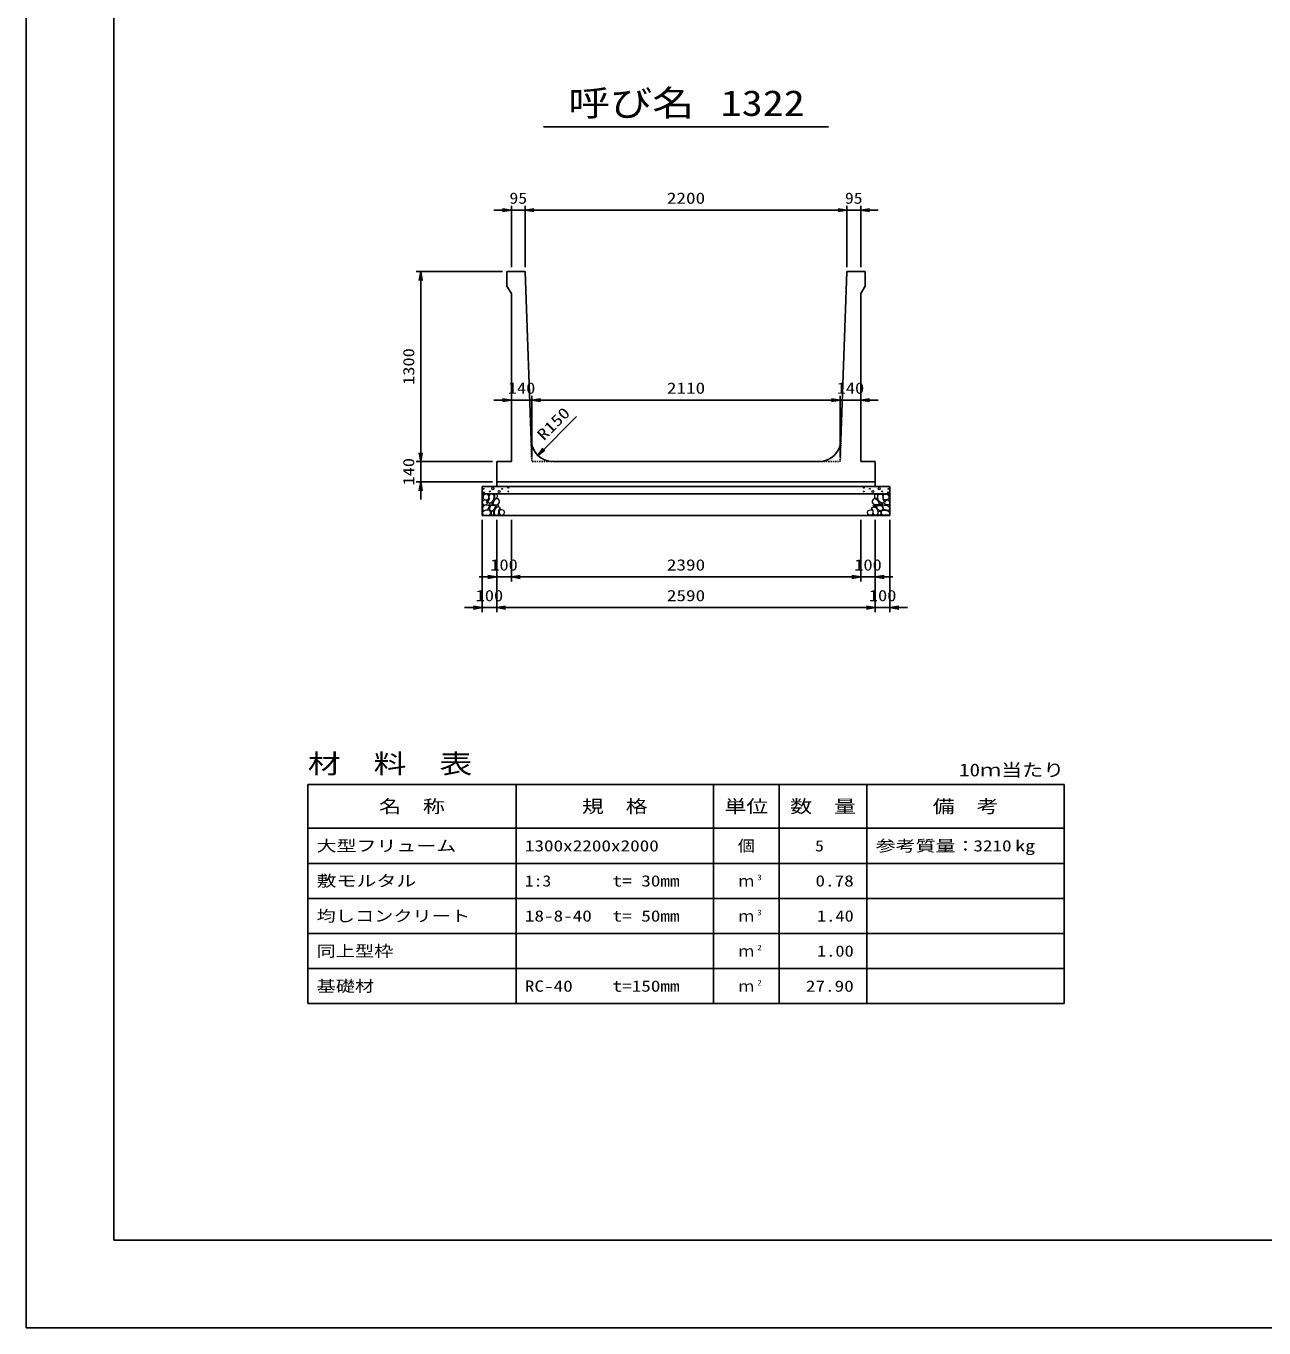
# Model space of a CAD drawing. Units: millimetres at full size. Extents: x 0 to 25230, y 0 to 17820.
# Drawn here: x 0 to 8469, y 0 to 8910 of the extents above; entities that cross this region are included whole.
import ezdxf
from ezdxf.enums import TextEntityAlignment as Align

# ---------------------------------------------------------------- set-up
doc = ezdxf.new("R2010")
doc.units = ezdxf.units.MM
doc.linetypes.add('DASHED_SPACED', pattern=[12, 6, -6])
for name, color, linetype, lineweight in [('0_2', 7, 'Continuous', 25), ('D-DCR-HCHn', 4, 'Continuous', 9), ('D-MTR-FRAM', 7, 'Continuous', 25), ('D-MTR-LINE', 7, 'Continuous', 25), ('D-STR-DIM', 7, 'Continuous', 25), ('D-STR-STRn', 1, 'Continuous', 25), ('D-TTL', 2, 'Continuous', 25), ('D-TTL-TXT', 7, 'Continuous', 25)]:
    doc.layers.add(name, color=color, linetype=linetype, lineweight=lineweight)
doc.layers.add('D-MTR', color=7, linetype='Continuous')
doc.layers.add('D-MTR-TXT', color=7, linetype='Continuous')
doc.styles.add('ＭＳ ゴシック', font='')
doc.styles.get('ＭＳ ゴシック').set_extended_font_data('MS Gothic')

# ---------------------------------------------------------------- blocks, each defined once
blk = doc.blocks.new('open_arrow')
at = {"color": 0, "linetype": 'Continuous', "lineweight": -2}
blk.add_lwpolyline([(7.5, 1.25), (0, 0), (7.5, -1.25)], dxfattribs=at)

msp = doc.modelspace()

# ---------------------------------------------------------------- linework, layer by layer
at = {"layer": '0_2'}
for p, q in [((3220, 5529.663), (3220, 5109.663)), ((3320, 5529.663), (3320, 5109.663)), ((3320, 5529.663), (3320, 5109.663)), ((5710, 5529.663), (5710, 5109.663)), ((3440, 5139.663), (3100, 5139.663)), ((5710, 5139.663), (3320, 5139.663))]:
    msp.add_line(p, q, dxfattribs=at)
at = {"layer": 'D-DCR-HCHn'}
for points in [[(3158.399, 5703.358), (3142.796, 5706.825), (3128.928, 5699.891), (3127.194, 5684.289), (3130.661, 5672.154), (3147.997, 5666.953), (3160.132, 5666.953), (3165.333, 5675.621), (3165.333, 5694.69)], [(3172.267, 5705.092), (3167.067, 5689.49), (3168.8, 5672.154), (3156.665, 5653.084), (3172.267, 5644.416), (3189.603, 5653.084), (3200.005, 5666.953), (3203.472, 5689.49), (3200.005, 5701.625), (3189.603, 5706.825)], [(3205.206, 5701.625), (3205.206, 5680.822), (3213.874, 5675.621), (3222.542, 5680.822), (3224.275, 5692.957), (3222.542, 5703.358), (3210.407, 5706.825)], [(5824.794, 5701.625), (5824.794, 5680.822), (5816.126, 5675.621), (5807.458, 5680.822), (5805.725, 5692.957), (5807.458, 5703.358), (5819.593, 5706.825)], [(5857.733, 5705.092), (5862.933, 5689.49), (5861.2, 5672.154), (5873.335, 5653.084), (5857.733, 5644.416), (5840.397, 5653.084), (5829.995, 5666.953), (5826.528, 5689.49), (5829.995, 5701.625), (5840.397, 5706.825)], [(5871.601, 5703.358), (5887.204, 5706.825), (5901.072, 5699.891), (5902.806, 5684.289), (5899.339, 5672.154), (5882.003, 5666.953), (5869.868, 5666.953), (5864.667, 5675.621), (5864.667, 5694.69)], [(3125.46, 5660.018), (3120.26, 5644.416), (3127.194, 5634.015), (3144.53, 5632.281), (3156.366, 5637.362), (3151.464, 5649.617), (3154.932, 5656.551), (3147.997, 5663.486), (3137.596, 5666.953)], [(3158.366, 5602.419), (3171.208, 5621.681), (3169.603, 5626.497), (3151.946, 5631.312), (3135.894, 5629.707), (3124.658, 5620.076), (3123.052, 5608.84), (3124.658, 5597.604), (3137.499, 5594.393)], [(3175.735, 5644.416), (3167.067, 5637.482), (3170.534, 5632.281), (3182.669, 5632.281), (3187.87, 5634.015), (3191.337, 5640.949), (3186.136, 5646.15)], [(3203.311, 5602.419), (3211.337, 5621.681), (3204.916, 5629.707), (3185.654, 5629.707), (3177.628, 5626.497), (3169.603, 5615.261), (3169.603, 5605.63), (3177.628, 5592.788), (3187.259, 5591.183)], [(3201.739, 5663.486), (3193.071, 5642.683), (3200.005, 5634.015), (3220.808, 5634.015), (3229.476, 5637.482), (3238.144, 5649.617), (3238.144, 5660.018), (3229.476, 5673.887), (3219.074, 5675.621)], [(3230.599, 5563.895), (3235.415, 5578.342), (3233.81, 5594.393), (3245.046, 5612.05), (3230.599, 5620.076), (3214.548, 5612.05), (3204.916, 5599.209), (3201.706, 5578.342), (3204.916, 5567.105), (3214.548, 5562.29)], [(3227.389, 5620.076), (3235.415, 5626.497), (3232.204, 5631.312), (3220.968, 5631.312), (3216.153, 5629.707), (3212.942, 5623.287), (3217.758, 5618.471)], [(5799.401, 5563.895), (5794.585, 5578.342), (5796.19, 5594.393), (5784.954, 5612.05), (5799.401, 5620.076), (5815.452, 5612.05), (5825.084, 5599.209), (5828.294, 5578.342), (5825.084, 5567.105), (5815.452, 5562.29)], [(5828.261, 5663.486), (5836.929, 5642.683), (5829.995, 5634.015), (5809.192, 5634.015), (5800.524, 5637.482), (5791.856, 5649.617), (5791.856, 5660.018), (5800.524, 5673.887), (5810.926, 5675.621)], [(5802.611, 5620.076), (5794.585, 5626.497), (5797.796, 5631.312), (5809.032, 5631.312), (5813.847, 5629.707), (5817.058, 5623.287), (5812.242, 5618.471)], [(5826.689, 5602.419), (5818.663, 5621.681), (5825.084, 5629.707), (5844.346, 5629.707), (5852.372, 5626.497), (5860.397, 5615.261), (5860.397, 5605.63), (5852.372, 5592.788), (5842.741, 5591.183)], [(5854.265, 5644.416), (5862.933, 5637.482), (5859.466, 5632.281), (5847.331, 5632.281), (5842.13, 5634.015), (5838.663, 5640.949), (5843.864, 5646.15)], [(5871.634, 5602.419), (5858.792, 5621.681), (5860.397, 5626.497), (5878.054, 5631.312), (5894.106, 5629.707), (5905.342, 5620.076), (5906.948, 5608.84), (5905.342, 5597.604), (5892.501, 5594.393)], [(5904.54, 5660.018), (5909.74, 5644.416), (5902.806, 5634.015), (5885.47, 5632.281), (5873.634, 5637.362), (5878.536, 5649.617), (5875.068, 5656.551), (5882.003, 5663.486), (5892.404, 5666.953)], [(3164.787, 5562.29), (3176.023, 5567.105), (3179.234, 5583.157), (3172.813, 5594.393), (3161.577, 5597.604), (3147.13, 5595.999), (3131.078, 5589.578), (3123.052, 5579.947), (3123.052, 5568.711), (3127.868, 5562.29), (3147.13, 5563.895)], [(3200.101, 5567.105), (3200.101, 5586.367), (3192.075, 5591.183), (3184.049, 5586.367), (3182.444, 5575.131), (3184.049, 5565.5), (3195.285, 5562.29)], [(3243.441, 5565.5), (3257.887, 5562.29), (3270.729, 5568.711), (3272.334, 5583.157), (3269.124, 5594.393), (3253.072, 5599.209), (3241.836, 5599.209), (3237.02, 5591.183), (3237.02, 5573.526)], [(5786.559, 5565.5), (5772.113, 5562.29), (5759.271, 5568.711), (5757.666, 5583.157), (5760.876, 5594.393), (5776.928, 5599.209), (5788.164, 5599.209), (5792.98, 5591.183), (5792.98, 5573.526)], [(5829.899, 5567.105), (5829.899, 5586.367), (5837.925, 5591.183), (5845.951, 5586.367), (5847.556, 5575.131), (5845.951, 5565.5), (5834.715, 5562.29)], [(5865.213, 5562.29), (5853.977, 5567.105), (5850.766, 5583.157), (5857.187, 5594.393), (5868.423, 5597.604), (5882.87, 5595.999), (5898.922, 5589.578), (5906.948, 5579.947), (5906.948, 5568.711), (5902.132, 5562.29), (5882.87, 5563.895)]]:
    msp.add_lwpolyline(points, close=True, dxfattribs=at)
for centre, radius in [((3130.727, 5743.618), 3), ((3131.869, 5718.573), 3), ((3172.292, 5725.414), 3), ((3193.336, 5743.618), 7.5), ((3236.664, 5724.623), 7.5), ((3257.708, 5742.827), 3), ((3298.131, 5749.669), 3), ((3299.273, 5724.623), 3), ((5730.727, 5724.623), 3), ((5731.869, 5749.669), 3), ((5772.292, 5742.827), 3), ((5793.336, 5724.623), 7.5), ((5836.664, 5743.618), 7.5), ((5857.708, 5725.414), 3), ((5898.131, 5718.573), 3), ((5899.273, 5743.618), 3)]:
    msp.add_circle(centre, radius, dxfattribs=at)
at = {"layer": 'D-MTR-FRAM'}
for p, q in [((1927.5, 3719.663), (7102.5, 3719.663)), ((1927.5, 3719.663), (1927.5, 2219.663)), ((7102.5, 3719.663), (7102.5, 2219.663)), ((1927.5, 2219.663), (7102.5, 2219.663))]:
    msp.add_line(p, q, dxfattribs=at)
at = {"layer": 'D-MTR-LINE'}
for p, q in [((3352.5, 3719.663), (3352.5, 2219.663)), ((4702.5, 3719.663), (4702.5, 2219.663)), ((5152.5, 3719.663), (5152.5, 2219.663)), ((5752.5, 3719.663), (5752.5, 2219.663)), ((1927.5, 3419.663), (7102.5, 3419.663)), ((1927.5, 3179.663), (7102.5, 3179.663)), ((1927.5, 2939.663), (7102.5, 2939.663)), ((1927.5, 2699.663), (7102.5, 2699.663)), ((1927.5, 2459.663), (7102.5, 2459.663))]:
    msp.add_line(p, q, dxfattribs=at)
at = {"layer": 'D-STR-DIM'}
for p, q in [((3320, 7259.663), (3320, 7679.663)), ((3415, 7259.663), (3415, 7679.663)), ((3415, 7259.663), (3415, 7679.663)), ((5615, 7259.663), (5615, 7679.663)), ((5615, 7259.663), (5615, 7679.663)), ((5710, 7259.663), (5710, 7679.663)), ((3200, 7649.663), (3535, 7649.663)), ((3415, 7649.663), (5615, 7649.663)), ((5495, 7649.663), (5830, 7649.663)), ((3260, 7229.663), (2670, 7229.663)), ((2700, 7229.663), (2700, 5929.663)), ((3200, 6349.663), (3580, 6349.663)), ((3460, 5959.663), (3460, 6379.663)), ((3460, 5959.663), (3460, 6379.663)), ((3460, 6349.663), (5570, 6349.663)), ((5450, 6349.663), (5830, 6349.663)), ((5570, 5959.663), (5570, 6379.663)), ((5570, 5959.663), (5570, 6379.663)), ((3500.682, 5971.778), (3765.847, 6236.943)), ((2700, 6049.663), (2700, 5669.663)), ((3190, 5929.663), (2670, 5929.663)), ((3190, 5929.663), (2670, 5929.663)), ((3190, 5789.663), (2670, 5789.663)), ((3120, 5529.663), (3120, 4899.663)), ((3220, 5529.663), (3220, 4899.663)), ((3220, 5529.663), (3220, 4899.663)), ((5710, 5529.663), (5710, 5109.663)), ((5810, 5529.663), (5810, 4899.663)), ((5810, 5529.663), (5810, 4899.663)), ((5810, 5529.663), (5810, 5109.663)), ((5910, 5529.663), (5910, 4899.663)), ((5590, 5139.663), (5930, 5139.663)), ((3340, 4929.663), (3000, 4929.663)), ((3220, 4929.663), (5810, 4929.663)), ((6030, 4929.663), (5690, 4929.663))]:
    msp.add_line(p, q, dxfattribs=at)
at = {"layer": 'D-STR-STRn'}
for p, q in [((3290, 7229.663), (3415, 7229.663)), ((3290, 7129.663), (3290, 7229.663)), ((3415, 7229.663), (3454.987, 6074.474)), ((5615, 7229.663), (5575.013, 6074.474)), ((5740, 7229.663), (5615, 7229.663)), ((5740, 7129.663), (5740, 7229.663)), ((3290, 7129.663), (3320, 7079.663)), ((5740, 7129.663), (5710, 7079.663)), ((3320, 5929.663), (3320, 7079.663)), ((5710, 5929.663), (5710, 7079.663)), ((3220, 5929.663), (3220, 5789.663)), ((3220, 5929.663), (3320, 5929.663)), ((3604.898, 5929.663), (5425.102, 5929.663)), ((5710, 5929.663), (5810, 5929.663)), ((5810, 5929.663), (5810, 5789.663)), ((3120, 5559.663), (3120, 5759.663)), ((3120, 5759.663), (5910, 5759.663)), ((3120, 5709.663), (5910, 5709.663)), ((3220, 5789.663), (5810, 5789.663)), ((3220, 5789.663), (3220, 5759.663)), ((5810, 5789.663), (5810, 5759.663)), ((5910, 5559.663), (5910, 5759.663)), ((3120, 5559.663), (5910, 5559.663))]:
    msp.add_line(p, q, dxfattribs=at)
at = {"layer": 'D-STR-STRn', "color": 2, "linetype": 'DASHED_SPACED'}
for p, q in [((3454.987, 6074.474), (3460, 5929.663)), ((5570, 5929.663), (5575.013, 6074.474)), ((3460, 5929.663), (3604.898, 5929.663)), ((5425.102, 5929.663), (5570, 5929.663))]:
    msp.add_line(p, q, dxfattribs=at)
at = {"layer": 'D-STR-STRn'}
for centre, start, end in [((3604.898, 6079.663), 181.98252, 270), ((5425.102, 6079.663), 270, 358.01748)]:
    msp.add_arc(centre, 150, start, end, dxfattribs=at)
at = {"layer": 'D-TTL'}
for points in [[(0, 0), (25230, 0), (25230, 17820), (0, 17820)], [(600, 600), (24630, 600), (24630, 17220), (600, 17220)]]:
    msp.add_lwpolyline(points, close=True, dxfattribs=at)
at = {"layer": 'D-TTL-TXT'}
msp.add_line((3540, 8219.663), (5490, 8219.663), dxfattribs=at)

# ---------------------------------------------------------------- block references
at = {"layer": '0_2', "xscale": 8, "yscale": 8, "rotation": 180}
for p in [(3220, 5139.663), (5710, 5139.663)]:
    msp.add_blockref('open_arrow', p, dxfattribs=at)
at = {"layer": '0_2', "xscale": 8, "yscale": 8}
msp.add_blockref('open_arrow', (3320, 5139.663), dxfattribs=at)
msp.add_blockref('open_arrow', (3320, 5139.663), dxfattribs=at)
at = {"layer": 'D-STR-DIM', "xscale": 8, "yscale": 8}
for p, rotation in [((3320, 7649.663), 180), ((5615, 7649.663), 180), ((5615, 7649.663), 180), ((2700, 7229.663), 270), ((3320, 6349.663), 180), ((5570, 6349.663), 180), ((5570, 6349.663), 180), ((2700, 5929.663), 90), ((2700, 5929.663), 90), ((3500.682, 5971.778), 45), ((2700, 5789.663), 270), ((5710, 5139.663), 180), ((3120, 4929.663), 180), ((5810, 4929.663), 180), ((5810, 4929.663), 180)]:
    msp.add_blockref('open_arrow', p, dxfattribs=dict(at, rotation=rotation))
for p in [(3415, 7649.663), (3415, 7649.663), (5710, 7649.663), (3460, 6349.663), (3460, 6349.663), (5710, 6349.663), (5810, 5139.663), (3220, 4929.663), (3220, 4929.663), (5910, 4929.663)]:
    msp.add_blockref('open_arrow', p, dxfattribs=at)

# ---------------------------------------------------------------- texts
at = {"layer": '0_2', "style": 'ＭＳ ゴシック'}
for s, width, p in [('100', 1.2, (3270, 5222.163)), ('2390', 1.25, (4515, 5222.163))]:
    msp.add_text(s, height=76.98, dxfattribs=dict(at, width=width)).set_placement(p, align=Align.MIDDLE_CENTER)
at = {"layer": 'D-MTR', "style": 'ＭＳ ゴシック', "width": 1.25}
msp.add_text('材\u3000料\u3000表', height=132, dxfattribs=at).set_placement((1927.5, 3755.663), align=Align.BOTTOM_LEFT)
at = {"layer": 'D-MTR', "style": 'ＭＳ ゴシック', "width": 1.2}
msp.add_text('10ｍ当たり', height=87.98, dxfattribs=at).set_placement((7102.5, 3748.663), align=Align.BOTTOM_RIGHT)
at = {"layer": 'D-MTR-TXT', "style": 'ＭＳ ゴシック'}
for s, height, width, p in [('名\u3000称', 87.98, 1.25, (2640, 3569.663)), ('規\u3000格', 87.98, 1.25, (4027.5, 3569.663)), ('単位', 87.98, 1.25, (4927.5, 3569.663)), ('数\u3000量', 87.98, 1.25, (5452.5, 3569.663)), ('備\u3000考', 87.98, 1.25, (6427.5, 3569.663)), ('個', 76.98, 1.1, (4927.5, 3299.663))]:
    msp.add_text(s, height=height, dxfattribs=dict(at, width=width)).set_placement(p, align=Align.MIDDLE_CENTER)
for s, width, p in [('大型フリューム', 1.3, (1987.5, 3299.663)), ('1300x2200x2000', 1.25, (3412.5, 3299.663)), ('参考質量：    kg', 1.3, (5812.5, 3299.663)), ('敷モルタル', 1.3, (1987.5, 3059.663)), ('1:3', 1.15, (3412.5, 3059.663)), ('t= 30mm', 1.25, (4012.5, 3059.663)), ('均しコンクリート', 1.25, (1987.5, 2819.663)), ('18-8-40', 1.25, (3412.5, 2819.663)), ('t= 50mm', 1.25, (4012.5, 2819.663)), ('同上型枠', 1.25, (1987.5, 2579.663)), ('基礎材', 1.25, (1987.5, 2339.663)), ('RC-40', 1.25, (3412.5, 2339.663)), ('t=150mm', 1.25, (4012.5, 2339.663))]:
    msp.add_text(s, height=76.98, dxfattribs=dict(at, width=width)).set_placement(p, align=Align.MIDDLE_LEFT)
for s, width, p in [('5', 1.15, (5457.83, 3299.663)), ('3210', 1.25, (6742.5, 3299.663)), ('0.78', 1.25, (5662.5, 3059.663)), ('1.40', 1.2, (5662.5, 2819.663)), ('1.00', 1.2, (5662.5, 2579.663)), ('27.90', 1.25, (5662.5, 2339.663))]:
    msp.add_text(s, height=76.98, dxfattribs=dict(at, width=width)).set_placement(p, align=Align.MIDDLE_RIGHT)
for p in [(4927.5, 3059.663), (4927.5, 2819.663), (4927.5, 2579.663), (4927.5, 2339.663)]:
    msp.add_text('ｍ', height=76.98, dxfattribs=at).set_placement(p, align=Align.MIDDLE_CENTER)
at = {"layer": 'D-MTR-TXT', "style": 'ＭＳ ゴシック', "width": 1.15}
for s, p in [('3', (5002.5, 3052.663)), ('3', (5002.5, 2812.663)), ('2', (5002.5, 2572.663)), ('2', (5002.5, 2332.663))]:
    msp.add_text(s, height=38.49, dxfattribs=at).set_placement(p, align=Align.BOTTOM_LEFT)
at = {"layer": 'D-STR-DIM', "style": 'ＭＳ ゴシック'}
for s, width, p in [('95', 1.15, (3367.5, 7732.163)), ('2200', 1.25, (4515, 7732.163)), ('95', 1.15, (5662.5, 7732.163)), ('140', 1.2, (3390, 6432.163)), ('2110', 1.25, (4515, 6432.163)), ('140', 1.2, (5640, 6432.163)), ('100', 1.2, (5760, 5222.163)), ('100', 1.2, (3170, 5012.163)), ('2590', 1.25, (4515, 5012.163)), ('100', 1.2, (5860, 5012.163))]:
    msp.add_text(s, height=76.98, dxfattribs=dict(at, width=width)).set_placement(p, align=Align.MIDDLE_CENTER)
at = {"layer": 'D-STR-DIM', "style": 'ＭＳ ゴシック', "width": 1.2}
for s, p in [('1300', (2617.5, 6579.663)), ('140', (2617.5, 5859.663))]:
    msp.add_text(s, height=76.98, rotation=90, dxfattribs=at).set_placement(p, align=Align.MIDDLE_CENTER)
at = {"layer": 'D-STR-DIM', "style": 'ＭＳ ゴシック', "width": 1.25}
msp.add_text('R150', height=76.98, rotation=45, dxfattribs=at).set_placement((3559.092, 6052.815), align=Align.BOTTOM_LEFT)
at = {"layer": 'D-TTL-TXT', "style": 'ＭＳ ゴシック', "width": 1.2}
for s, p in [('呼び名', (4140, 8242.163)), ('1322', (5040, 8242.163))]:
    msp.add_text(s, height=176, dxfattribs=at).set_placement(p, align=Align.BOTTOM_CENTER)

doc.saveas('drawing.dxf')
